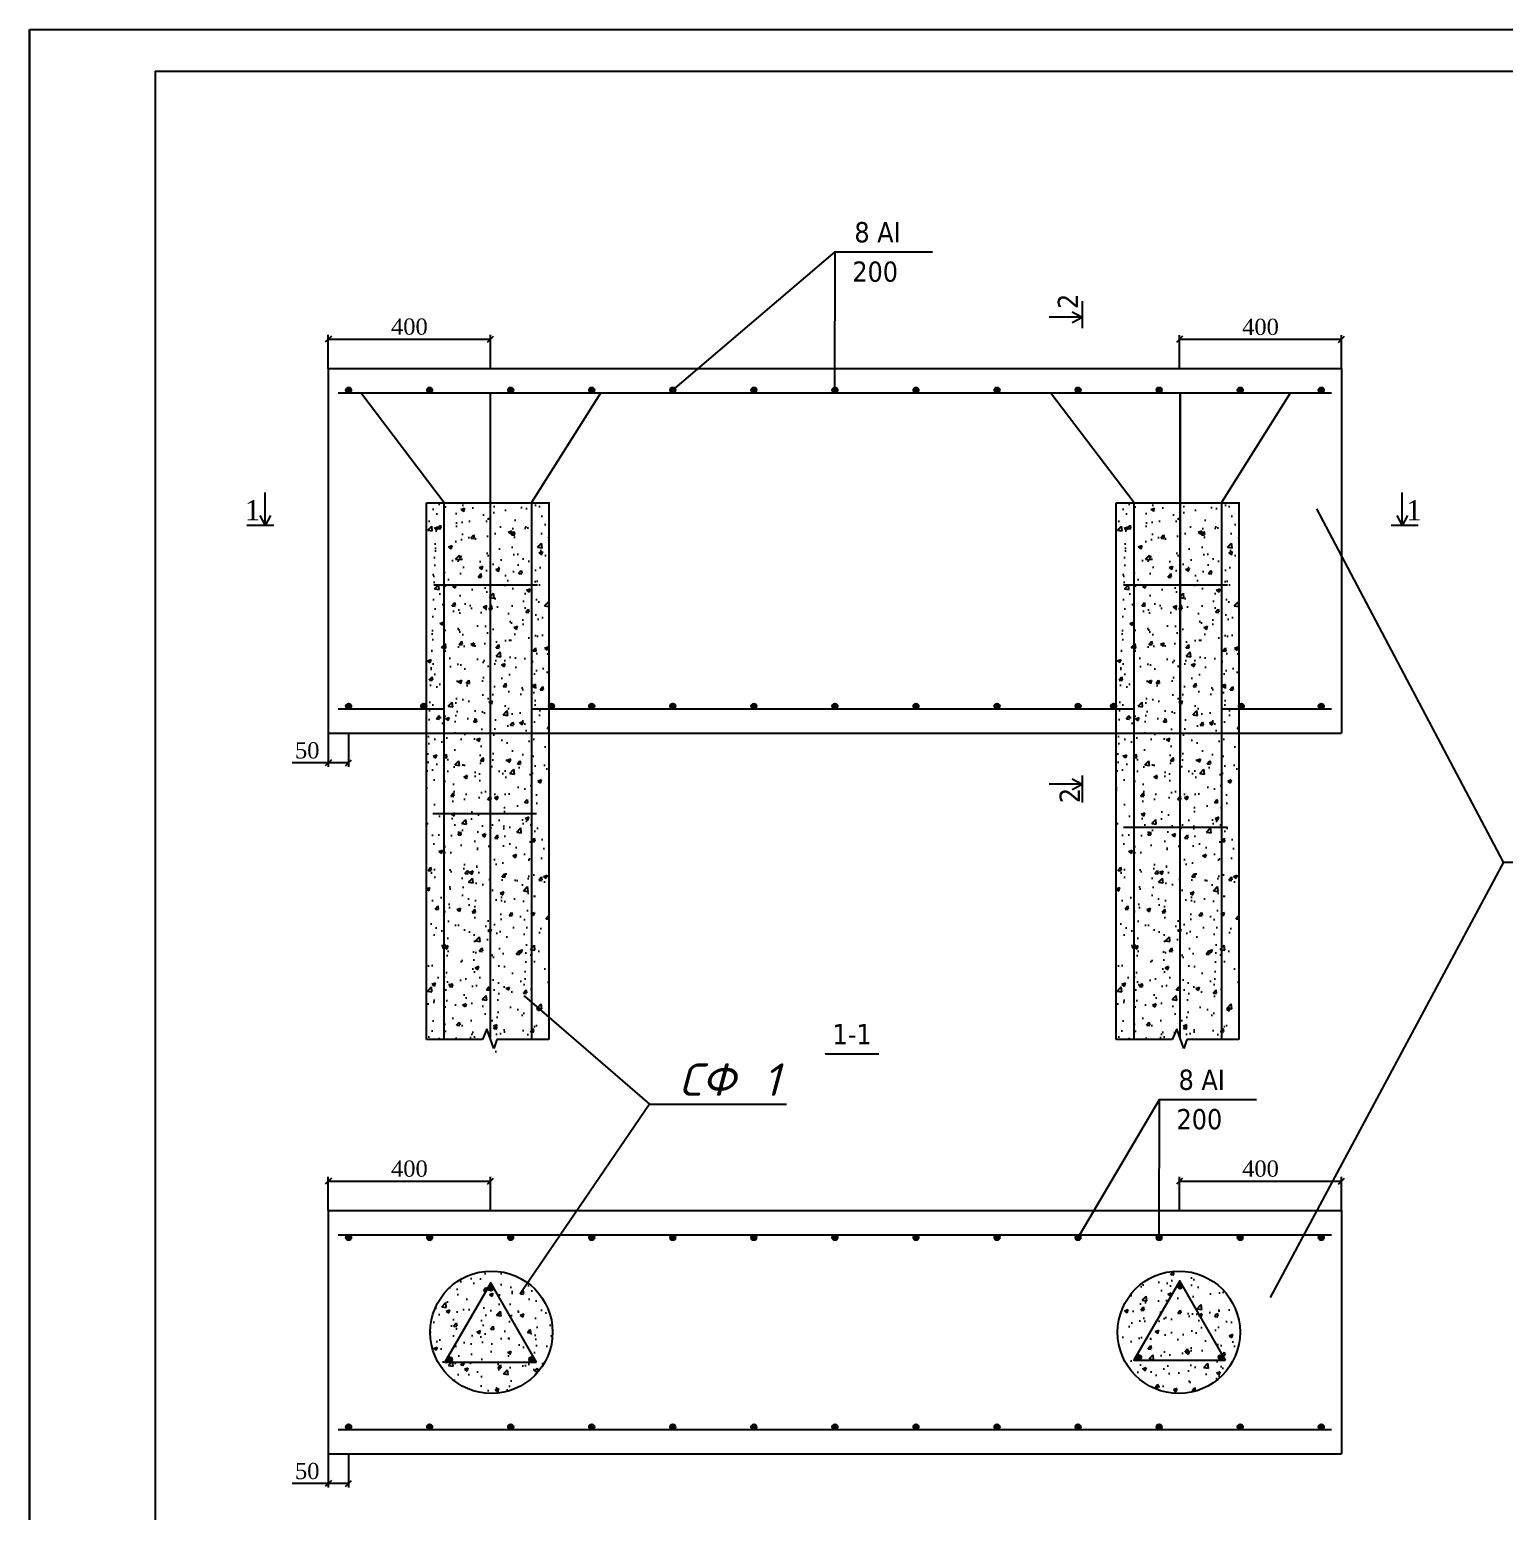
# Model space of a CAD drawing. Header units: centimetres. Extents: x -79108 to 23646, y 1114 to 56645.
# Drawn here: x -79108 to -75469, y 52990 to 56645 of the extents above; entities that cross this region are included whole.
import ezdxf

# ---------------------------------------------------------------- set-up
doc = ezdxf.new("R2010")
doc.units = ezdxf.units.CM
doc.header["$MEASUREMENT"] = 0
for name, color, linetype in [('ОсновнЛин', 7, 'Continuous'), ('Стен', 6, 'Continuous'), ('Текст', 7, 'Continuous')]:
    doc.layers.add(name, color=color, linetype=linetype)
doc.styles.add('CН', font='')
doc.styles.add('СИС 50', font='txt.shx', dxfattribs={"oblique": 15, "height": 250})
doc.styles.get('CН').set_extended_font_data('Times New Roman Cyr')
doc.dimstyles.new('СИС', dxfattribs={"dimscale": 0, "dimtxt": 200, "dimasz": 150, "dimexe": 100, "dimexo": 0.625, "dimgap": 100, "dimtad": 1, "dimdsep": 46, "dimtxsty": 'CН', "dimblk": 'OBLIQUE', "dimcen": 2.5, "dimclrd": 3, "dimclre": 3, "dimclrt": 7, "dimadec": 0, "dimazin": 0, "dimtm": 1e-09, "dimtfac": 1, "dimtmove": 0, "dimatfit": 3, "dimldrblk": 'NONE', "dimfxl": 0, "dimtolj": 1, "dimtzin": 0, "dimarcsym": 0})
pattern_1 = [(50, (0, 0), (91.092334, -7.96954), [9.525, -104.775]), (355, (0, 0), (-17.62141, 95.52832), [7.62, -83.82]), (100.451, (7.59, -0.66), (73.47125, 87.55834), [8.095, -89.045]), (46.1842, (0, 25.4), (135.53952, -21.02116), [14.2875, -157.1625]), (96.6356, (11.3, 23.65), (118.70212, 123.71278), [12.1425, -133.5675]), (351.184, (0, 25.4), (118.7023, 123.71256), [11.43, -125.73]), (21, (12.7, 19.05), (75.80744, -51.13276), [9.525, -104.775]), (326, (12.7, 19.05), (30.90101, 92.09398), [7.62, -83.82]), (71.4514, (19.02, 14.79), (106.708245, 40.96143), [8.095, -89.045]), (37.5, (0, 0), (1.544302, 42.277519), [0, -82.804, 0, -85.09, 0, -84.1375]), (7.5, (0, 0), (33.409831, 50.090287), [0, -48.514, 0, -80.899, 0, -32.0675]), (327.5, (-28.32, 0), (67.795298, -2.864372), [0, -31.75, 0, -99.06, 0, -131.445]), (317.5, (-41.02, 0), (74.06459, 12.713246), [0, -41.275, 0, -65.786, 0, -93.345])]

# ---------------------------------------------------------------- blocks, each defined once
blk = doc.blocks.new('_Oblique')
at = {"color": 0, "lineweight": -2}
blk.add_line((-0.5, -0.5), (0.5, 0.5), dxfattribs=at)
blk = doc.blocks.new('*D39')
at = {"color": 3, "lineweight": -2}
for p, q in [((-78370.7, 55809.6), (-78370.7, 55891.9)), ((-77970.7, 55810.2), (-77970.7, 55891.9)), ((-78370.7, 55881.9), (-77970.7, 55881.9))]:
    blk.add_line(p, q, dxfattribs=at)
at = {"layer": 'Defpoints', "color": 0}
for p in [(-77970.7, 55881.9), (-78370.7, 55809), (-77970.7, 55809.6)]:
    blk.add_point(p, dxfattribs=at)
at = {"color": 3, "lineweight": -2, "xscale": 15, "yscale": 15, "zscale": 15, "rotation": 180}
blk.add_blockref('_Oblique', (-78370.7, 55881.9), dxfattribs=at)
at = {"color": 3, "lineweight": -2, "xscale": 15, "yscale": 15, "zscale": 15}
blk.add_blockref('_Oblique', (-77970.7, 55881.9), dxfattribs=at)
at = {"color": 7, "insert": (-78170.7, 55912.3), "char_height": 40, "attachment_point": 5, "style": 'CН'}
blk.add_mtext('\\A1;400', dxfattribs=at)
blk = doc.blocks.new('_None')
blk = doc.blocks.new('*D40')
at = {"color": 3, "lineweight": -2}
for p, q in [((-76270.7, 55809), (-76270.7, 55891.3)), ((-75870.7, 55809.6), (-75870.7, 55891.3)), ((-76270.7, 55881.3), (-75870.7, 55881.3))]:
    blk.add_line(p, q, dxfattribs=at)
at = {"layer": 'Defpoints', "color": 0}
for p in [(-75870.7, 55881.3), (-76270.7, 55808.3), (-75870.7, 55809)]:
    blk.add_point(p, dxfattribs=at)
at = {"color": 3, "lineweight": -2, "xscale": 15, "yscale": 15, "zscale": 15, "rotation": 180}
blk.add_blockref('_Oblique', (-76270.7, 55881.3), dxfattribs=at)
at = {"color": 3, "lineweight": -2, "xscale": 15, "yscale": 15, "zscale": 15}
blk.add_blockref('_Oblique', (-75870.7, 55881.3), dxfattribs=at)
at = {"color": 7, "insert": (-76070.7, 55911.7), "char_height": 40, "attachment_point": 5, "style": 'CН'}
blk.add_mtext('\\A1;400', dxfattribs=at)
blk = doc.blocks.new('*D41')
at = {"color": 3, "lineweight": -2}
for p, q in [((-78370.7, 54909), (-78370.7, 54826.6)), ((-78320.7, 54909), (-78320.7, 54826.6)), ((-78370.7, 54836.6), (-78459.8, 54836.6)), ((-78320.7, 54836.6), (-78370.7, 54836.6))]:
    blk.add_line(p, q, dxfattribs=at)
at = {"layer": 'Defpoints', "color": 0}
for p in [(-78370.7, 54909.6), (-78320.7, 54909.6), (-78370.7, 54836.6)]:
    blk.add_point(p, dxfattribs=at)
at = {"color": 3, "lineweight": -2, "xscale": 15, "yscale": 15, "zscale": 15, "rotation": 180}
blk.add_blockref('_Oblique', (-78370.7, 54836.6), dxfattribs=at)
at = {"color": 3, "lineweight": -2, "xscale": 15, "yscale": 15, "zscale": 15}
blk.add_blockref('_Oblique', (-78320.7, 54836.6), dxfattribs=at)
at = {"color": 7, "insert": (-78422.8, 54866.9), "char_height": 40, "attachment_point": 5, "style": 'CН'}
blk.add_mtext('\\A1;50', dxfattribs=at)
blk = doc.blocks.new('*D42')
at = {"color": 3, "lineweight": -2}
for p, q in [((-78370.7, 53131.1), (-78370.7, 53048.7)), ((-78320.7, 53131.1), (-78320.7, 53048.7)), ((-78370.7, 53058.7), (-78459.8, 53058.7)), ((-78320.7, 53058.7), (-78370.7, 53058.7))]:
    blk.add_line(p, q, dxfattribs=at)
at = {"layer": 'Defpoints', "color": 0}
for p in [(-78370.7, 53131.7), (-78320.7, 53131.7), (-78370.7, 53058.7)]:
    blk.add_point(p, dxfattribs=at)
at = {"color": 3, "lineweight": -2, "xscale": 15, "yscale": 15, "zscale": 15, "rotation": 180}
blk.add_blockref('_Oblique', (-78370.7, 53058.7), dxfattribs=at)
at = {"color": 3, "lineweight": -2, "xscale": 15, "yscale": 15, "zscale": 15}
blk.add_blockref('_Oblique', (-78320.7, 53058.7), dxfattribs=at)
at = {"color": 7, "insert": (-78422.8, 53089.1), "char_height": 40, "attachment_point": 5, "style": 'CН'}
blk.add_mtext('\\A1;50', dxfattribs=at)
blk = doc.blocks.new('*D43')
at = {"color": 3, "lineweight": -2}
for p, q in [((-78370.7, 53732.4), (-78370.7, 53814.7)), ((-77970.7, 53733), (-77970.7, 53814.7)), ((-78370.7, 53804.7), (-77970.7, 53804.7))]:
    blk.add_line(p, q, dxfattribs=at)
at = {"layer": 'Defpoints', "color": 0}
for p in [(-77970.7, 53804.7), (-78370.7, 53731.7), (-77970.7, 53732.4)]:
    blk.add_point(p, dxfattribs=at)
at = {"color": 3, "lineweight": -2, "xscale": 15, "yscale": 15, "zscale": 15, "rotation": 180}
blk.add_blockref('_Oblique', (-78370.7, 53804.7), dxfattribs=at)
at = {"color": 3, "lineweight": -2, "xscale": 15, "yscale": 15, "zscale": 15}
blk.add_blockref('_Oblique', (-77970.7, 53804.7), dxfattribs=at)
at = {"color": 7, "insert": (-78170.7, 53835.1), "char_height": 40, "attachment_point": 5, "style": 'CН'}
blk.add_mtext('\\A1;400', dxfattribs=at)
blk = doc.blocks.new('*D44')
at = {"color": 3, "lineweight": -2}
for p, q in [((-76270.7, 53732.4), (-76270.7, 53814.7)), ((-75870.7, 53733), (-75870.7, 53814.7)), ((-76270.7, 53804.7), (-75870.7, 53804.7))]:
    blk.add_line(p, q, dxfattribs=at)
at = {"layer": 'Defpoints', "color": 0}
for p in [(-75870.7, 53804.7), (-76270.7, 53731.7), (-75870.7, 53732.4)]:
    blk.add_point(p, dxfattribs=at)
at = {"color": 3, "lineweight": -2, "xscale": 15, "yscale": 15, "zscale": 15, "rotation": 180}
blk.add_blockref('_Oblique', (-76270.7, 53804.7), dxfattribs=at)
at = {"color": 3, "lineweight": -2, "xscale": 15, "yscale": 15, "zscale": 15}
blk.add_blockref('_Oblique', (-75870.7, 53804.7), dxfattribs=at)
at = {"color": 7, "insert": (-76070.7, 53835.1), "char_height": 40, "attachment_point": 5, "style": 'CН'}
blk.add_mtext('\\A1;400', dxfattribs=at)

msp = doc.modelspace()

# ---------------------------------------------------------------- hatches: boundary and pattern name
h = msp.add_hatch()
h.set_pattern_fill('LINE', color=256, scale=0.3, angle=45, style=0)
h.set_pattern_definition([(45, (-79821.2497, 54150.7579), (-0.6735192, 0.6735192), [])])
h.paths.add_polyline_path([(-78327.229, 55756.092, 1), (-78314.198, 55756.092, 1)])
h = msp.add_hatch()
h.set_pattern_fill('LINE', color=256, scale=0.3, angle=45, style=0)
h.set_pattern_definition([(45, (-79621.2497, 54150.7579), (-0.6735192, 0.6735192), [])])
h.paths.add_polyline_path([(-78127.229, 55756.092, 1), (-78114.198, 55756.092, 1)])
h = msp.add_hatch()
h.set_pattern_fill('LINE', color=256, scale=0.3, angle=45, style=0)
h.set_pattern_definition([(45, (-79421.2497, 54150.7579), (-0.6735192, 0.6735192), [])])
h.paths.add_polyline_path([(-77927.229, 55756.092, 1), (-77914.198, 55756.092, 1)])
h = msp.add_hatch()
h.set_pattern_fill('LINE', color=256, scale=0.3, angle=45, style=0)
h.set_pattern_definition([(45, (-79221.2497, 54150.7579), (-0.6735192, 0.6735192), [])])
h.paths.add_polyline_path([(-77727.229, 55756.092, 1), (-77714.198, 55756.092, 1)])
h = msp.add_hatch()
h.set_pattern_fill('LINE', color=256, scale=0.3, angle=45, style=0)
h.set_pattern_definition([(45, (-79021.2497, 54150.7579), (-0.6735192, 0.6735192), [])])
h.paths.add_polyline_path([(-77527.229, 55756.092, 1), (-77514.198, 55756.092, 1)])
h = msp.add_hatch()
h.set_pattern_fill('LINE', color=256, scale=0.3, angle=45, style=0)
h.set_pattern_definition([(45, (-78821.2497, 54150.7579), (-0.6735192, 0.6735192), [])])
h.paths.add_polyline_path([(-77327.229, 55756.092, 1), (-77314.198, 55756.092, 1)])
h = msp.add_hatch()
h.set_pattern_fill('LINE', color=256, scale=0.3, angle=45, style=0)
h.set_pattern_definition([(45, (-78621.2497, 54150.7579), (-0.6735192, 0.6735192), [])])
h.paths.add_polyline_path([(-77127.229, 55756.092, 1), (-77114.198, 55756.092, 1)])
h = msp.add_hatch()
h.set_pattern_fill('LINE', color=256, scale=0.3, angle=45, style=0)
h.set_pattern_definition([(45, (-78421.2497, 54150.7579), (-0.6735192, 0.6735192), [])])
h.paths.add_polyline_path([(-76927.229, 55756.092, 1), (-76914.198, 55756.092, 1)])
h = msp.add_hatch()
h.set_pattern_fill('LINE', color=256, scale=0.3, angle=45, style=0)
h.set_pattern_definition([(45, (-78221.2497, 54150.7579), (-0.6735192, 0.6735192), [])])
h.paths.add_polyline_path([(-76727.229, 55756.092, 1), (-76714.198, 55756.092, 1)])
h = msp.add_hatch()
h.set_pattern_fill('LINE', color=256, scale=0.3, angle=45, style=0)
h.set_pattern_definition([(45, (-78021.2497, 54150.7579), (-0.6735192, 0.6735192), [])])
h.paths.add_polyline_path([(-76527.229, 55756.092, 1), (-76514.198, 55756.092, 1)])
h = msp.add_hatch()
h.set_pattern_fill('LINE', color=256, scale=0.3, angle=45, style=0)
h.set_pattern_definition([(45, (-77821.2497, 54150.7579), (-0.6735192, 0.6735192), [])])
h.paths.add_polyline_path([(-76327.229, 55756.092, 1), (-76314.198, 55756.092, 1)])
h = msp.add_hatch()
h.set_pattern_fill('LINE', color=256, scale=0.3, angle=45, style=0)
h.set_pattern_definition([(45, (-77621.2497, 54150.7579), (-0.6735192, 0.6735192), [])])
h.paths.add_polyline_path([(-76127.229, 55756.092, 1), (-76114.198, 55756.092, 1)])
h = msp.add_hatch()
h.set_pattern_fill('LINE', color=256, scale=0.3, angle=45, style=0)
h.set_pattern_definition([(45, (-77421.2497, 54150.7579), (-0.6735192, 0.6735192), [])])
h.paths.add_polyline_path([(-75927.229, 55756.092, 1), (-75914.198, 55756.092, 1)])
h = msp.add_hatch()
h.set_pattern_fill('AR-CONC', color=256, scale=0.5, style=0)
h.set_pattern_definition([(50, (3980.27, 582.43), (91.092334, -7.96954), [9.525, -104.775]), (355, (3980.27, 582.43), (-17.62141, 95.52832), [7.62, -83.82]), (100.451, (3987.86, 581.77), (73.47125, 87.55834), [8.095, -89.045]), (46.1842, (3980.27, 607.83), (135.53952, -21.02116), [14.2875, -157.1625]), (96.6356, (3991.56, 606.08), (118.70212, 123.71278), [12.1425, -133.5675]), (351.184, (3980.27, 607.83), (118.7023, 123.71256), [11.43, -125.73]), (21, (3992.97, 601.48), (75.80744, -51.13276), [9.525, -104.775]), (326, (3992.97, 601.48), (30.90101, 92.09398), [7.62, -83.82]), (71.4514, (3999.28, 597.22), (106.708245, 40.96143), [8.095, -89.045]), (37.5, (3980.267, 582.43), (1.544302, 42.277519), [0, -82.804, 0, -85.09, 0, -84.1375]), (7.5, (3980.267, 582.43), (33.409831, 50.090287), [0, -48.514, 0, -80.899, 0, -32.0675]), (327.5, (3951.946, 582.43), (67.795298, -2.864372), [0, -31.75, 0, -99.06, 0, -131.445]), (317.5, (3939.246, 582.43), (74.06459, 12.713246), [0, -41.275, 0, -65.786, 0, -93.345])])
h.paths.add_polyline_path([(-77868.714, 55477.577), (-77970.714, 55477.577), (-77970.714, 55275.577), (-77868.714, 55275.577)])
h.paths.add_polyline_path([(-77868.714, 55275.577), (-77970.714, 55275.577), (-77970.714, 54677.577), (-77868.714, 54677.577)])
h.paths.add_polyline_path([(-78084.714, 54677.577), (-77970.714, 54677.577), (-77970.714, 55275.577), (-78084.714, 55275.577)])
h.paths.add_polyline_path([(-78084.714, 55477.577), (-78128.714, 55477.577), (-78128.714, 54154.1), (-78084.714, 54154.1)])
h.paths.add_polyline_path([(-77826.714, 55477.577), (-77868.714, 55477.577), (-77868.714, 54154.1), (-77826.714, 54154.1)])
h.paths.add_polyline_path([(-77970.714, 54677.577), (-78084.714, 54677.577), (-78084.714, 54154.1), (-77990.709, 54154.1), (-77990.709, 54191.045), (-77970.714, 54146.575)])
h.paths.add_polyline_path([(-77868.714, 54677.577), (-77970.714, 54677.577), (-77970.714, 54146.575), (-77955.003, 54111.634), (-77955.003, 54154.1), (-77868.714, 54154.1)])
h = msp.add_hatch()
h.set_pattern_fill('AR-CONC', color=256, scale=0.5, style=0)
h.set_pattern_definition([(50, (5682.44, 582.43), (91.092334, -7.96954), [9.525, -104.775]), (355, (5682.44, 582.43), (-17.62141, 95.52832), [7.62, -83.82]), (100.451, (5690.03, 581.77), (73.47125, 87.55834), [8.095, -89.045]), (46.1842, (5682.44, 607.83), (135.53952, -21.02116), [14.2875, -157.1625]), (96.6356, (5693.74, 606.08), (118.70212, 123.71278), [12.1425, -133.5675]), (351.184, (5682.44, 607.83), (118.7023, 123.71256), [11.43, -125.73]), (21, (5695.14, 601.48), (75.80744, -51.13276), [9.525, -104.775]), (326, (5695.14, 601.48), (30.90101, 92.09398), [7.62, -83.82]), (71.4514, (5701.46, 597.22), (106.708245, 40.96143), [8.095, -89.045]), (37.5, (5682.443, 582.43), (1.544302, 42.277519), [0, -82.804, 0, -85.09, 0, -84.1375]), (7.5, (5682.443, 582.43), (33.409831, 50.090287), [0, -48.514, 0, -80.899, 0, -32.0675]), (327.5, (5654.122, 582.43), (67.795298, -2.864372), [0, -31.75, 0, -99.06, 0, -131.445]), (317.5, (5641.42, 582.43), (74.06459, 12.713246), [0, -41.275, 0, -65.786, 0, -93.345])])
h.paths.add_polyline_path([(-76166.538, 55477.577), (-76268.538, 55477.577), (-76268.538, 55275.577), (-76166.538, 55275.577)])
h.paths.add_polyline_path([(-76166.538, 55275.577), (-76268.538, 55275.577), (-76268.538, 54677.577), (-76166.538, 54677.577)])
h.paths.add_polyline_path([(-76382.538, 54677.577), (-76268.538, 54677.577), (-76268.538, 55275.577), (-76382.538, 55275.577)])
h.paths.add_polyline_path([(-76382.538, 55477.577), (-76426.538, 55477.577), (-76426.538, 54154.1), (-76382.538, 54154.1)])
h.paths.add_polyline_path([(-76124.538, 55477.577), (-76166.538, 55477.577), (-76166.538, 54154.1), (-76124.538, 54154.1)])
h.paths.add_polyline_path([(-76268.538, 54677.577), (-76382.538, 54677.577), (-76382.538, 54154.1), (-76288.533, 54154.1), (-76288.533, 54172.573), (-76268.538, 54154.489)])
h.paths.add_polyline_path([(-76166.538, 54677.577), (-76268.538, 54677.577), (-76268.538, 54154.489), (-76252.827, 54140.281), (-76252.827, 54154.1), (-76166.538, 54154.1)])
h = msp.add_hatch()
h.set_pattern_fill('LINE', color=256, scale=0.3, angle=45, style=0)
h.set_pattern_definition([(45, (-79821.2497, 53370.7579), (-0.6735192, 0.6735192), [])])
h.paths.add_polyline_path([(-78327.229, 54976.092, 1), (-78314.198, 54976.092, 1)])
h = msp.add_hatch()
h.set_pattern_fill('LINE', color=256, scale=0.3, angle=45, style=0)
h.set_pattern_definition([(45, (-79635.8606, 53370.7579), (-0.6735192, 0.6735192), [])])
h.paths.add_polyline_path([(-78141.84, 54976.092, 1), (-78128.809, 54976.092, 1)])
h = msp.add_hatch()
h.set_pattern_fill('LINE', color=256, scale=0.3, angle=45, style=0)
h.set_pattern_definition([(45, (-79320.5896, 53370.7579), (-0.6735192, 0.6735192), [])])
h.paths.add_polyline_path([(-77826.569, 54976.092, 1), (-77813.538, 54976.092, 1)])
h = msp.add_hatch()
h.set_pattern_fill('LINE', color=256, scale=0.3, angle=45, style=0)
h.set_pattern_definition([(45, (-79221.2497, 53370.7579), (-0.6735192, 0.6735192), [])])
h.paths.add_polyline_path([(-77727.229, 54976.092, 1), (-77714.198, 54976.092, 1)])
h = msp.add_hatch()
h.set_pattern_fill('LINE', color=256, scale=0.3, angle=45, style=0)
h.set_pattern_definition([(45, (-79021.2497, 53370.7579), (-0.6735192, 0.6735192), [])])
h.paths.add_polyline_path([(-77527.229, 54976.092, 1), (-77514.198, 54976.092, 1)])
h = msp.add_hatch()
h.set_pattern_fill('LINE', color=256, scale=0.3, angle=45, style=0)
h.set_pattern_definition([(45, (-78821.2497, 53370.7579), (-0.6735192, 0.6735192), [])])
h.paths.add_polyline_path([(-77327.229, 54976.092, 1), (-77314.198, 54976.092, 1)])
h = msp.add_hatch()
h.set_pattern_fill('LINE', color=256, scale=0.3, angle=45, style=0)
h.set_pattern_definition([(45, (-78621.2497, 53370.7579), (-0.6735192, 0.6735192), [])])
h.paths.add_polyline_path([(-77127.229, 54976.092, 1), (-77114.198, 54976.092, 1)])
h = msp.add_hatch()
h.set_pattern_fill('LINE', color=256, scale=0.3, angle=45, style=0)
h.set_pattern_definition([(45, (-78421.2497, 53370.7579), (-0.6735192, 0.6735192), [])])
h.paths.add_polyline_path([(-76927.229, 54976.092, 1), (-76914.198, 54976.092, 1)])
h = msp.add_hatch()
h.set_pattern_fill('LINE', color=256, scale=0.3, angle=45, style=0)
h.set_pattern_definition([(45, (-78221.2497, 53370.7579), (-0.6735192, 0.6735192), [])])
h.paths.add_polyline_path([(-76727.229, 54976.092, 1), (-76714.198, 54976.092, 1)])
h = msp.add_hatch()
h.set_pattern_fill('LINE', color=256, scale=0.3, angle=45, style=0)
h.set_pattern_definition([(45, (-78021.2497, 53370.7579), (-0.6735192, 0.6735192), [])])
h.paths.add_polyline_path([(-76527.229, 54976.092, 1), (-76514.198, 54976.092, 1)])
h = msp.add_hatch()
h.set_pattern_fill('LINE', color=256, scale=0.3, angle=45, style=0)
h.set_pattern_definition([(45, (-77933.634, 53370.7579), (-0.6735192, 0.6735192), [])])
h.paths.add_polyline_path([(-76439.613, 54976.092, 1), (-76426.583, 54976.092, 1)])
h = msp.add_hatch()
h.set_pattern_fill('LINE', color=256, scale=0.3, angle=45, style=0)
h.set_pattern_definition([(45, (-77618.5584, 53370.7579), (-0.6735192, 0.6735192), [])])
h.paths.add_polyline_path([(-76124.538, 54976.092, 1), (-76111.507, 54976.092, 1)])
h = msp.add_hatch()
h.set_pattern_fill('LINE', color=256, scale=0.3, angle=45, style=0)
h.set_pattern_definition([(45, (-77421.2497, 53370.7579), (-0.6735192, 0.6735192), [])])
h.paths.add_polyline_path([(-75927.229, 54976.092, 1), (-75914.198, 54976.092, 1)])
h = msp.add_hatch()
h.set_pattern_fill('LINE', color=256, scale=0.3, angle=45, style=0)
h.set_pattern_definition([(45, (-79821.25, 52059.8922), (-0.6735192, 0.6735192), [])])
h.paths.add_polyline_path([(-78327.229, 53665.227, 1), (-78314.199, 53665.227, 1)])
h = msp.add_hatch()
h.set_pattern_fill('LINE', color=256, scale=0.3, angle=45, style=0)
h.set_pattern_definition([(45, (-79621.25, 52059.8922), (-0.6735192, 0.6735192), [])])
h.paths.add_polyline_path([(-78127.229, 53665.227, 1), (-78114.199, 53665.227, 1)])
h = msp.add_hatch()
h.set_pattern_fill('LINE', color=256, scale=0.3, angle=45, style=0)
h.set_pattern_definition([(45, (-79421.3, 52059.8922), (-0.6735192, 0.6735192), [])])
h.paths.add_polyline_path([(-77927.279, 53665.227, 1), (-77914.249, 53665.227, 1)])
h = msp.add_hatch()
h.set_pattern_fill('LINE', color=256, scale=0.3, angle=45, style=0)
h.set_pattern_definition([(45, (-79221.3, 52059.8922), (-0.6735192, 0.6735192), [])])
h.paths.add_polyline_path([(-77727.279, 53665.227, 1), (-77714.249, 53665.227, 1)])
h = msp.add_hatch()
h.set_pattern_fill('LINE', color=256, scale=0.3, angle=45, style=0)
h.set_pattern_definition([(45, (-79021.3, 52059.8922), (-0.6735192, 0.6735192), [])])
h.paths.add_polyline_path([(-77527.279, 53665.227, 1), (-77514.249, 53665.227, 1)])
h = msp.add_hatch()
h.set_pattern_fill('LINE', color=256, scale=0.3, angle=45, style=0)
h.set_pattern_definition([(45, (-78821.3, 52059.8922), (-0.6735192, 0.6735192), [])])
h.paths.add_polyline_path([(-77327.279, 53665.227, 1), (-77314.249, 53665.227, 1)])
h = msp.add_hatch()
h.set_pattern_fill('LINE', color=256, scale=0.3, angle=45, style=0)
h.set_pattern_definition([(45, (-78621.3, 52059.8922), (-0.6735192, 0.6735192), [])])
h.paths.add_polyline_path([(-77127.279, 53665.227, 1), (-77114.249, 53665.227, 1)])
h = msp.add_hatch()
h.set_pattern_fill('LINE', color=256, scale=0.3, angle=45, style=0)
h.set_pattern_definition([(45, (-78421.3, 52059.8922), (-0.6735192, 0.6735192), [])])
h.paths.add_polyline_path([(-76927.279, 53665.227, 1), (-76914.249, 53665.227, 1)])
h = msp.add_hatch()
h.set_pattern_fill('LINE', color=256, scale=0.3, angle=45, style=0)
h.set_pattern_definition([(45, (-78221.3, 52059.8922), (-0.6735192, 0.6735192), [])])
h.paths.add_polyline_path([(-76727.279, 53665.227, 1), (-76714.249, 53665.227, 1)])
h = msp.add_hatch()
h.set_pattern_fill('LINE', color=256, scale=0.3, angle=45, style=0)
h.set_pattern_definition([(45, (-78021.3, 52059.8922), (-0.6735192, 0.6735192), [])])
h.paths.add_polyline_path([(-76527.279, 53665.227, 1), (-76514.249, 53665.227, 1)])
h = msp.add_hatch()
h.set_pattern_fill('LINE', color=256, scale=0.3, angle=45, style=0)
h.set_pattern_definition([(45, (-77821.3, 52059.8922), (-0.6735192, 0.6735192), [])])
h.paths.add_polyline_path([(-76327.279, 53665.227, 1), (-76314.249, 53665.227, 1)])
h = msp.add_hatch()
h.set_pattern_fill('LINE', color=256, scale=0.3, angle=45, style=0)
h.set_pattern_definition([(45, (-77621.3, 52059.8922), (-0.6735192, 0.6735192), [])])
h.paths.add_polyline_path([(-76127.279, 53665.227, 1), (-76114.249, 53665.227, 1)])
h = msp.add_hatch()
h.set_pattern_fill('LINE', color=256, scale=0.3, angle=45, style=0)
h.set_pattern_definition([(45, (-77421.3, 52059.8922), (-0.6735192, 0.6735192), [])])
h.paths.add_polyline_path([(-75927.279, 53665.227, 1), (-75914.249, 53665.227, 1)])
h = msp.add_hatch()
h.set_pattern_fill('AR-CONC', color=256, scale=0.5, style=0)
h.set_pattern_definition(pattern_1)
h.paths.add_polyline_path([(-77963.627, 53542.099, -0.06495196), (-77963.409, 53540.427, -1), (-77976.44, 53540.427, -0.66732702), (-77965.328, 53545.045), (-77970.135, 53553.371), (-78082.907, 53358.044), (-78072.748, 53358.044, -0.36148307), (-78078.076, 53364.45, -1), (-78065.045, 53364.45, -0.36148307), (-78070.373, 53358.044), (-77857.363, 53358.044)], flags=16)
h.paths.add_polyline_path([(-77862.186, 53364.604, -1), (-77875.217, 53364.604, -1)], flags=0)
h.paths.add_polyline_path([(-78119.26, 53431.742, 1), (-77817.26, 53431.742, 1)])
h.paths.add_polyline_path([(-77857.363, 53358.044), (-78070.373, 53358.044, -0.09191999), (-78072.748, 53358.044), (-78082.907, 53358.044), (-77970.135, 53553.371), (-77965.328, 53545.045, -0.13285108), (-77963.627, 53542.099)], flags=16)
h = msp.add_hatch()
h.set_pattern_fill('AR-CONC', color=256, scale=0.5, style=0)
h.set_pattern_definition(pattern_1)
h.paths.add_polyline_path([(-76270.135, 53558.454), (-76382.907, 53363.127), (-76372.748, 53363.127, -0.36148307), (-76378.076, 53369.533, -1), (-76365.045, 53369.533, -0.36148307), (-76370.373, 53363.127), (-76157.363, 53363.127)], flags=16)
h.paths.add_polyline_path([(-76423.304, 53431.742, 1), (-76121.304, 53431.742, 1)])
h.paths.add_polyline_path([(-76157.363, 53363.127), (-76370.373, 53363.127, -0.09191999), (-76372.748, 53363.127), (-76382.907, 53363.127), (-76270.135, 53558.454)], flags=16)
h = msp.add_hatch()
h.set_pattern_fill('LINE', color=256, scale=0.3, angle=45, style=0)
h.set_pattern_definition([(45, (-77770.4603, 51940.176), (-0.6735192, 0.6735192), [])])
h.paths.add_polyline_path([(-76276.44, 53545.511, 1), (-76263.409, 53545.511, 1)])
h = msp.add_hatch()
h.set_pattern_fill('LINE', color=256, scale=0.3, angle=45, style=0)
h.set_pattern_definition([(45, (-79470.4603, 51935.0928), (-0.6735192, 0.6735192), [])])
h.paths.add_polyline_path([(-77976.44, 53540.427, 1), (-77963.409, 53540.427, 1)])
h = msp.add_hatch()
h.set_pattern_fill('LINE', color=256, scale=0.3, angle=45, style=0)
h.set_pattern_definition([(45, (-79572.0965, 51759.1157), (-0.6735192, 0.6735192), [])])
h.paths.add_polyline_path([(-78078.076, 53364.45, 1), (-78065.045, 53364.45, 1)])
h = msp.add_hatch()
h.set_pattern_fill('LINE', color=256, scale=0.3, angle=45, style=0)
h.set_pattern_definition([(45, (-79369.2376, 51759.2693), (-0.6735192, 0.6735192), [])])
h.paths.add_polyline_path([(-77875.217, 53364.604, 1), (-77862.186, 53364.604, 1)])
h = msp.add_hatch()
h.set_pattern_fill('LINE', color=256, scale=0.3, angle=45, style=0)
h.set_pattern_definition([(45, (-77872.0966, 51764.19885), (-0.6735192, 0.6735192), [])])
h.paths.add_polyline_path([(-76378.076, 53369.533, 1), (-76365.045, 53369.533, 1)])
h = msp.add_hatch()
h.set_pattern_fill('LINE', color=256, scale=0.3, angle=45, style=0)
h.set_pattern_definition([(45, (-77669.2376, 51764.3525), (-0.6735192, 0.6735192), [])])
h.paths.add_polyline_path([(-76175.217, 53369.687, 1), (-76162.186, 53369.687, 1)])
h = msp.add_hatch()
h.set_pattern_fill('LINE', color=256, scale=0.3, angle=45, style=0)
h.set_pattern_definition([(45, (-79821.2497, 51592.92265), (-0.6735192, 0.6735192), [])])
h.paths.add_polyline_path([(-78327.229, 53198.257, 1), (-78314.198, 53198.257, 1)])
h = msp.add_hatch()
h.set_pattern_fill('LINE', color=256, scale=0.3, angle=45, style=0)
h.set_pattern_definition([(45, (-79621.2497, 51592.92265), (-0.6735192, 0.6735192), [])])
h.paths.add_polyline_path([(-78127.229, 53198.257, 1), (-78114.198, 53198.257, 1)])
h = msp.add_hatch()
h.set_pattern_fill('LINE', color=256, scale=0.3, angle=45, style=0)
h.set_pattern_definition([(45, (-79421.2497, 51592.92265), (-0.6735192, 0.6735192), [])])
h.paths.add_polyline_path([(-77927.229, 53198.257, 1), (-77914.198, 53198.257, 1)])
h = msp.add_hatch()
h.set_pattern_fill('LINE', color=256, scale=0.3, angle=45, style=0)
h.set_pattern_definition([(45, (-79221.2497, 51592.92265), (-0.6735192, 0.6735192), [])])
h.paths.add_polyline_path([(-77727.229, 53198.257, 1), (-77714.198, 53198.257, 1)])
h = msp.add_hatch()
h.set_pattern_fill('LINE', color=256, scale=0.3, angle=45, style=0)
h.set_pattern_definition([(45, (-79021.2497, 51592.92265), (-0.6735192, 0.6735192), [])])
h.paths.add_polyline_path([(-77527.229, 53198.257, 1), (-77514.198, 53198.257, 1)])
h = msp.add_hatch()
h.set_pattern_fill('LINE', color=256, scale=0.3, angle=45, style=0)
h.set_pattern_definition([(45, (-78821.2497, 51592.92265), (-0.6735192, 0.6735192), [])])
h.paths.add_polyline_path([(-77327.229, 53198.257, 1), (-77314.198, 53198.257, 1)])
h = msp.add_hatch()
h.set_pattern_fill('LINE', color=256, scale=0.3, angle=45, style=0)
h.set_pattern_definition([(45, (-78621.2497, 51592.92265), (-0.6735192, 0.6735192), [])])
h.paths.add_polyline_path([(-77127.229, 53198.257, 1), (-77114.198, 53198.257, 1)])
h = msp.add_hatch()
h.set_pattern_fill('LINE', color=256, scale=0.3, angle=45, style=0)
h.set_pattern_definition([(45, (-78421.2497, 51592.92265), (-0.6735192, 0.6735192), [])])
h.paths.add_polyline_path([(-76927.229, 53198.257, 1), (-76914.198, 53198.257, 1)])
h = msp.add_hatch()
h.set_pattern_fill('LINE', color=256, scale=0.3, angle=45, style=0)
h.set_pattern_definition([(45, (-78221.2497, 51592.92265), (-0.6735192, 0.6735192), [])])
h.paths.add_polyline_path([(-76727.229, 53198.257, 1), (-76714.198, 53198.257, 1)])
h = msp.add_hatch()
h.set_pattern_fill('LINE', color=256, scale=0.3, angle=45, style=0)
h.set_pattern_definition([(45, (-78021.2497, 51592.92265), (-0.6735192, 0.6735192), [])])
h.paths.add_polyline_path([(-76527.229, 53198.257, 1), (-76514.198, 53198.257, 1)])
h = msp.add_hatch()
h.set_pattern_fill('LINE', color=256, scale=0.3, angle=45, style=0)
h.set_pattern_definition([(45, (-77821.2497, 51592.92265), (-0.6735192, 0.6735192), [])])
h.paths.add_polyline_path([(-76327.229, 53198.257, 1), (-76314.198, 53198.257, 1)])
h = msp.add_hatch()
h.set_pattern_fill('LINE', color=256, scale=0.3, angle=45, style=0)
h.set_pattern_definition([(45, (-77621.2497, 51592.92265), (-0.6735192, 0.6735192), [])])
h.paths.add_polyline_path([(-76127.229, 53198.257, 1), (-76114.198, 53198.257, 1)])
h = msp.add_hatch()
h.set_pattern_fill('LINE', color=256, scale=0.3, angle=45, style=0)
h.set_pattern_definition([(45, (-77421.2497, 51592.92265), (-0.6735192, 0.6735192), [])])
h.paths.add_polyline_path([(-75927.229, 53198.257, 1), (-75914.198, 53198.257, 1)])
at = {"layer": 'Текст', "linetype": 'Continuous'}
h = msp.add_hatch(dxfattribs=at)
h.set_pattern_fill('AR-CONC', color=256, scale=0.5, style=0)
h.set_pattern_definition([(50, (114181.29, -8042.42), (91.092334, -7.969543), [9.525, -104.775]), (355, (114181.29, -8042.42), (-17.621413, 95.52832), [7.62, -83.82]), (100.451, (114188.88, -8043.09), (73.47125, 87.558344), [8.095, -89.045]), (46.1842, (114181.29, -8017.02), (135.53952, -21.021164), [14.2875, -157.1625]), (96.6356, (114192.58, -8018.77), (118.70212, 123.71278), [12.1425, -133.5675]), (351.184, (114181.29, -8017.02), (118.7023, 123.71256), [11.43, -125.73]), (21, (114193.99, -8023.37), (75.80744, -51.13276), [9.525, -104.775]), (326, (114193.99, -8023.37), (30.901014, 92.093983), [7.62, -83.82]), (71.4514, (114200.3, -8027.63), (106.708245, 40.96143), [8.095, -89.045]), (37.5, (114181.286, -8042.423), (1.5443016, 42.2775194), [0, -82.804, 0, -85.09, 0, -84.1375]), (7.5, (114181.286, -8042.423), (33.409831, 50.090287), [0, -48.514, 0, -80.899, 0, -32.0675]), (327.5, (114152.965, -8042.423), (67.7952976, -2.864372), [0, -31.75, 0, -99.06, 0, -131.445]), (317.5, (114140.265, -8042.42), (74.06459, 12.713246), [0, -41.275, 0, -65.786, 0, -93.345])])
h.paths.add_polyline_path([(-77970.714, 55477.577), (-78084.714, 55477.577), (-78084.714, 55275.577), (-77970.714, 55275.577)])
h = msp.add_hatch(dxfattribs=at)
h.set_pattern_fill('AR-CONC', color=256, scale=0.5, style=0)
h.set_pattern_definition([(50, (115883.46, -8042.42), (91.092334, -7.969543), [9.525, -104.775]), (355, (115883.46, -8042.42), (-17.621413, 95.52832), [7.62, -83.82]), (100.451, (115891.05, -8043.09), (73.47125, 87.558344), [8.095, -89.045]), (46.1842, (115883.46, -8017.02), (135.53952, -21.021164), [14.2875, -157.1625]), (96.6356, (115894.76, -8018.77), (118.70212, 123.71278), [12.1425, -133.5675]), (351.184, (115883.46, -8017.02), (118.7023, 123.71256), [11.43, -125.73]), (21, (115896.16, -8023.37), (75.80744, -51.13276), [9.525, -104.775]), (326, (115896.16, -8023.37), (30.901014, 92.093983), [7.62, -83.82]), (71.4514, (115902.48, -8027.63), (106.708245, 40.96143), [8.095, -89.045]), (37.5, (115883.462, -8042.423), (1.5443016, 42.2775194), [0, -82.804, 0, -85.09, 0, -84.1375]), (7.5, (115883.46, -8042.423), (33.409831, 50.090287), [0, -48.514, 0, -80.899, 0, -32.0675]), (327.5, (115855.14, -8042.423), (67.7952976, -2.864372), [0, -31.75, 0, -99.06, 0, -131.445]), (317.5, (115842.44, -8042.42), (74.06459, 12.713246), [0, -41.275, 0, -65.786, 0, -93.345])])
h.paths.add_polyline_path([(-76268.538, 55477.577), (-76382.538, 55477.577), (-76382.538, 55275.577), (-76268.538, 55275.577)])

# ---------------------------------------------------------------- linework, layer by layer
for p, q in [((-79107.673, 50752.54), (-79107.673, 56645.225)), ((-79107.673, 56645.225), (-79107.673, 50752.54)), ((-79107.673, 56645.225), (-70707.673, 56645.225)), ((-78797.968, 56542.54), (-78797.968, 50852.54)), ((-78797.968, 56542.54), (-70807.673, 56542.54)), ((-77120.714, 55756.092), (-77120.192, 56096.806)), ((-75471.041, 54591.443), (-75931.504, 55462.672)), ((-75471.041, 54591.443), (-76046.821, 53517.291)), ((-75471.041, 54591.443), (-74472.105, 54591.443)), ((-77979.362, 54180.016), (-77990.709, 54154.1)), ((-77962.116, 54131.603), (-77979.362, 54180.016)), ((-76277.186, 54180.016), (-76288.533, 54154.1)), ((-76259.941, 54131.603), (-76277.186, 54180.016)), ((-77990.709, 54154.1), (-78128.714, 54154.1)), ((-77955.003, 54154.1), (-77962.116, 54131.603)), ((-77826.714, 54154.1), (-77955.003, 54154.1)), ((-76288.533, 54154.1), (-76426.538, 54154.1)), ((-76252.827, 54154.1), (-76259.941, 54131.603)), ((-76124.538, 54154.1), (-76252.827, 54154.1)), ((-76320.764, 53665.227), (-76320.243, 54005.94))]:
    msp.add_line(p, q)
for points in [[(-77520.714, 55756.092), (-77120.192, 56096.67), (-76880.328, 56096.726)], [(-78370.714, 55809.577), (-75870.714, 55809.577)], [(-78370.714, 55809.577), (-78370.714, 54909.577)], [(-75870.714, 55809.577), (-75870.714, 54909.577)], [(-78346.238, 55749.577), (-75895.189, 55749.577)], [(-76268.538, 55749.577), (-76268.538, 54849.577)], [(-78346.238, 54969.577), (-78084.714, 54969.577)], [(-77868.714, 54969.577), (-76382.538, 54969.577)], [(-76166.538, 54969.577), (-75895.189, 54969.577)], [(-78370.714, 54909.577), (-75870.714, 54909.577)], [(-77886.853, 54260.917), (-77578.445, 53994.327), (-77240.1, 53994.327)], [(-77144.237, 54118.304), (-77144.237, 54118.304), (-77012.572, 54118.335)], [(-77578.445, 53994.327), (-77897.072, 53526.509)], [(-76520.764, 53665.227), (-76320.243, 54005.804), (-76080.378, 54005.86)], [(-78370.714, 53731.742), (-78370.714, 53131.742)], [(-78370.714, 53731.742), (-75870.714, 53731.742)], [(-75870.714, 53731.742), (-75870.714, 53131.742)], [(-78346.238, 53671.742), (-75895.189, 53671.742)], [(-78346.238, 53191.742), (-75895.189, 53191.742)], [(-78370.714, 53131.742), (-75870.714, 53131.742)]]:
    msp.add_lwpolyline(points)
for points in [[(-77857.363, 53358.044), (-77970.135, 53553.371), (-78082.907, 53358.044)], [(-76157.363, 53363.127), (-76270.135, 53558.454), (-76382.907, 53363.127)]]:
    msp.add_lwpolyline(points, close=True)
for centre, radius in [((-78320.714, 55756.092), 6.515), ((-78120.714, 55756.092), 6.515), ((-77920.714, 55756.092), 6.515), ((-77720.714, 55756.092), 6.515), ((-77520.714, 55756.092), 6.515), ((-77320.714, 55756.092), 6.515), ((-77120.714, 55756.092), 6.515), ((-76920.714, 55756.092), 6.515), ((-76720.714, 55756.092), 6.515), ((-76520.714, 55756.092), 6.515), ((-76320.714, 55756.092), 6.515), ((-76120.714, 55756.092), 6.515), ((-75920.714, 55756.092), 6.515), ((-78320.714, 54976.092), 6.515), ((-78135.325, 54976.092), 6.515), ((-77820.054, 54976.092), 6.515), ((-77720.714, 54976.092), 6.515), ((-77520.714, 54976.092), 6.515), ((-77320.714, 54976.092), 6.515), ((-77120.714, 54976.092), 6.515), ((-76920.714, 54976.092), 6.515), ((-76720.714, 54976.092), 6.515), ((-76520.714, 54976.092), 6.515), ((-76433.098, 54976.092), 6.515), ((-76118.022, 54976.092), 6.515), ((-75920.714, 54976.092), 6.515), ((-78320.714, 53665.227), 6.515), ((-78120.714, 53665.227), 6.515), ((-77920.764, 53665.227), 6.515), ((-77720.764, 53665.227), 6.515), ((-77520.764, 53665.227), 6.515), ((-77320.764, 53665.227), 6.515), ((-77120.764, 53665.227), 6.515), ((-76920.764, 53665.227), 6.515), ((-76720.764, 53665.227), 6.515), ((-76520.764, 53665.227), 6.515), ((-76320.764, 53665.227), 6.515), ((-76120.764, 53665.227), 6.515), ((-75920.764, 53665.227), 6.515), ((-77968.26, 53431.742), 151), ((-76272.304, 53431.742), 151), ((-77969.924, 53540.427), 6.515), ((-78071.561, 53364.45), 6.515), ((-77868.702, 53364.604), 6.515), ((-76371.561, 53369.533), 6.515), ((-78320.714, 53198.257), 6.515), ((-78120.714, 53198.257), 6.515), ((-77920.714, 53198.257), 6.515), ((-77720.714, 53198.257), 6.515), ((-77520.714, 53198.257), 6.515), ((-77320.714, 53198.257), 6.515), ((-77120.714, 53198.257), 6.515), ((-76920.714, 53198.257), 6.515), ((-76720.714, 53198.257), 6.515), ((-76520.714, 53198.257), 6.515), ((-76320.714, 53198.257), 6.515), ((-76120.714, 53198.257), 6.515), ((-75920.714, 53198.257), 6.515)]:
    msp.add_circle(centre, radius)
at = {"layer": 'ОсновнЛин', "linetype": 'Continuous'}
for p, q in [((-78084.714, 55477.577), (-78290.714, 55749.577)), ((-77970.714, 54155.739), (-77970.714, 55749.577)), ((-77868.714, 55479.577), (-77698.714, 55749.577)), ((-76382.538, 55477.577), (-76588.538, 55749.577)), ((-76268.538, 54154.489), (-76268.538, 55749.577)), ((-76166.538, 55479.577), (-75996.538, 55749.577)), ((-78084.714, 54154.1), (-78084.714, 55477.577)), ((-77868.714, 54154.1), (-77868.714, 55479.577)), ((-76382.538, 54154.1), (-76382.538, 55477.577)), ((-76166.538, 54154.1), (-76166.538, 55479.577)), ((-78110.714, 55275.577), (-77854.714, 55275.577)), ((-76408.538, 55275.577), (-76152.538, 55275.577)), ((-78112.954, 54711.17), (-77856.954, 54711.17)), ((-76408.538, 54677.577), (-76152.538, 54677.577))]:
    msp.add_line(p, q, dxfattribs=at)
at = {"layer": 'Стен', "color": 1}
for p, q in [((-76510.659, 55975.627), (-76510.659, 55908.896)), ((-76510.659, 55936.076), (-76591.954, 55936.076)), ((-76535.338, 55949.132), (-76510.659, 55936.076)), ((-76535.338, 55923.02), (-76510.659, 55936.076)), ((-78526.563, 55422.16), (-78526.563, 55503.456)), ((-75721.429, 55422.16), (-75721.429, 55503.456)), ((-78504.803, 55422.16), (-78571.534, 55422.16)), ((-78539.619, 55446.839), (-78526.563, 55422.16)), ((-78513.507, 55446.839), (-78526.563, 55422.16)), ((-75681.878, 55422.16), (-75748.61, 55422.16)), ((-75734.485, 55446.839), (-75721.429, 55422.16)), ((-75708.373, 55446.839), (-75721.429, 55422.16)), ((-76535.338, 54796.568), (-76510.659, 54783.512)), ((-76510.659, 54805.272), (-76510.659, 54738.541)), ((-76510.659, 54783.512), (-76591.954, 54783.512)), ((-76535.338, 54770.456), (-76510.659, 54783.512))]:
    msp.add_line(p, q, dxfattribs=at)
at = {"layer": 'Текст', "linetype": 'Continuous'}
for p, q in [((-78128.714, 55477.577), (-77826.714, 55477.577)), ((-76426.538, 55477.577), (-76124.538, 55477.577))]:
    msp.add_line(p, q, dxfattribs=at)
for points in [[(-78128.714, 54154.1), (-78128.714, 55477.577)], [(-77826.714, 55479.577), (-77826.714, 54154.1)], [(-76426.538, 54154.1), (-76426.538, 55477.577)], [(-76124.538, 55479.577), (-76124.538, 54154.1)]]:
    msp.add_lwpolyline(points, dxfattribs=at)

# ---------------------------------------------------------------- texts
at = {"char_height": 50, "attachment_point": 1}
for s, insert, width in [('{\\fTahoma|b0|i0|c204|p32;8 А\\fTahoma|b0|i0|c0|p32;I}', (-77072.671, 56170.407), 313.0347), ('{\\fTahoma|b0|i0|c204|p32;200}', (-77077.714, 56073.246), 205.4582), ('{\\fTahoma|b0|i0|c0|p32;1-1}', (-77126.697, 54192.042), 313.0347), ('{\\fTahoma|b0|i0|c204|p32;8 А\\fTahoma|b0|i0|c0|p32;I}', (-76272.722, 54079.542), 313.0347), ('{\\fTahoma|b0|i0|c204|p32;200}', (-76277.764, 53982.38), 205.4582)]:
    msp.add_mtext(s, dxfattribs=dict(at, insert=insert, width=width))
at = {"char_height": 50, "width": 205.4582, "attachment_point": 1, "rotation": 90}
for insert in [(-76570.953, 55956.12), (-76566.488, 54737.109)]:
    msp.add_mtext('{\\fTahoma|b0|i0|c204|p32;2}', dxfattribs=dict(at, insert=insert))
at = {"layer": 'Текст', "style": 'CН'}
for p in [(-78576.443, 55434.785), (-75710.86, 55434.695)]:
    msp.add_text('1', height=50, dxfattribs=at).set_placement(p)
at = {"layer": 'Текст', "linetype": 'Continuous', "style": 'СИС 50', "oblique": 15}
msp.add_text('СФ 1', height=80, dxfattribs=at).set_placement((-77505.294, 54014.964))

# ---------------------------------------------------------------- dimensions: what is measured, and where the dimension line sits
for base, p1, p2, picture, middle in [((-77970.714, 55881.95), (-78370.714, 55808.952), (-77970.714, 55809.577), '*D39', (-78170.714, 55912.296)), ((-75870.714, 55881.325), (-76270.714, 55808.327), (-75870.714, 55808.952), '*D40', (-76070.714, 55911.671)), ((-77970.714, 53804.74), (-78370.714, 53731.742), (-77970.714, 53732.367), '*D43', (-78170.714, 53835.086)), ((-75870.714, 53804.74), (-76270.714, 53731.742), (-75870.714, 53732.367), '*D44', (-76070.714, 53835.086))]:
    dim = msp.add_linear_dim(base=base, p1=p1, p2=p2, dimstyle='СИС', override={"dimscale": 1, "dimtxt": 40, "dimasz": 15, "dimexe": 10, "dimgap": 10})
    dim.commit()
    dim.dimension.update_dxf_attribs({"geometry": picture, "text_midpoint": middle})
for base, p1, p2, picture, middle in [((-78370.714, 54836.579), (-78320.714, 54909.577), (-78370.714, 54909.577), '*D41', (-78422.779, 54866.925)), ((-78370.714, 53058.744), (-78320.714, 53131.742), (-78370.714, 53131.742), '*D42', (-78422.779, 53089.09))]:
    dim = msp.add_linear_dim(base=base, p1=p1, p2=p2, angle=180, dimstyle='СИС', override={"dimscale": 1, "dimtxt": 40, "dimasz": 15, "dimexe": 10, "dimgap": 10})
    dim.commit()
    dim.dimension.update_dxf_attribs({"geometry": picture, "text_midpoint": middle})

doc.saveas('drawing.dxf')
